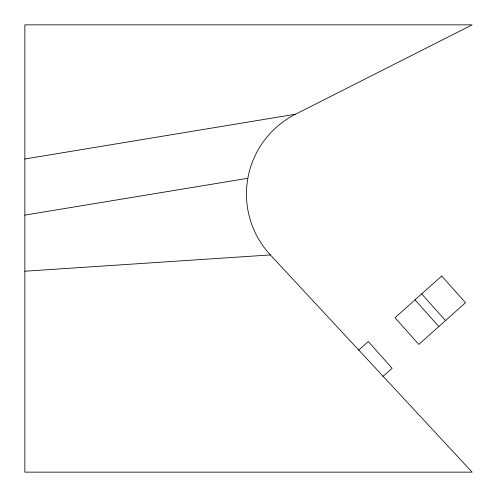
<?xml version="1.0" encoding="UTF-8"?>
<svg xmlns="http://www.w3.org/2000/svg" width="497" height="497" viewBox="0 0 497 497"><rect width="100%" height="100%" fill="white"/><g stroke="black" fill="none" stroke-linecap="round" stroke-linejoin="round"><path stroke-width="0.75" d="M358.505 350.279L368.289 341.551L392.114 368.246L382.907 376.465M24.85 158.997L295.529 114.211L472.15 24.85L24.85 24.85L24.85 472.15L472.15 472.15L270.368 254.924L24.85 271.219M24.85 215.108L247.854 178.293M421.68 293.889L445.505 320.59M415.007 299.846L438.832 326.548M270.368 254.924A89.46 89.46 0 0 1 295.529 114.211M441.703 276.021L394.985 317.72L418.809 344.415L465.527 302.716L441.703 276.021"/></g></svg>
